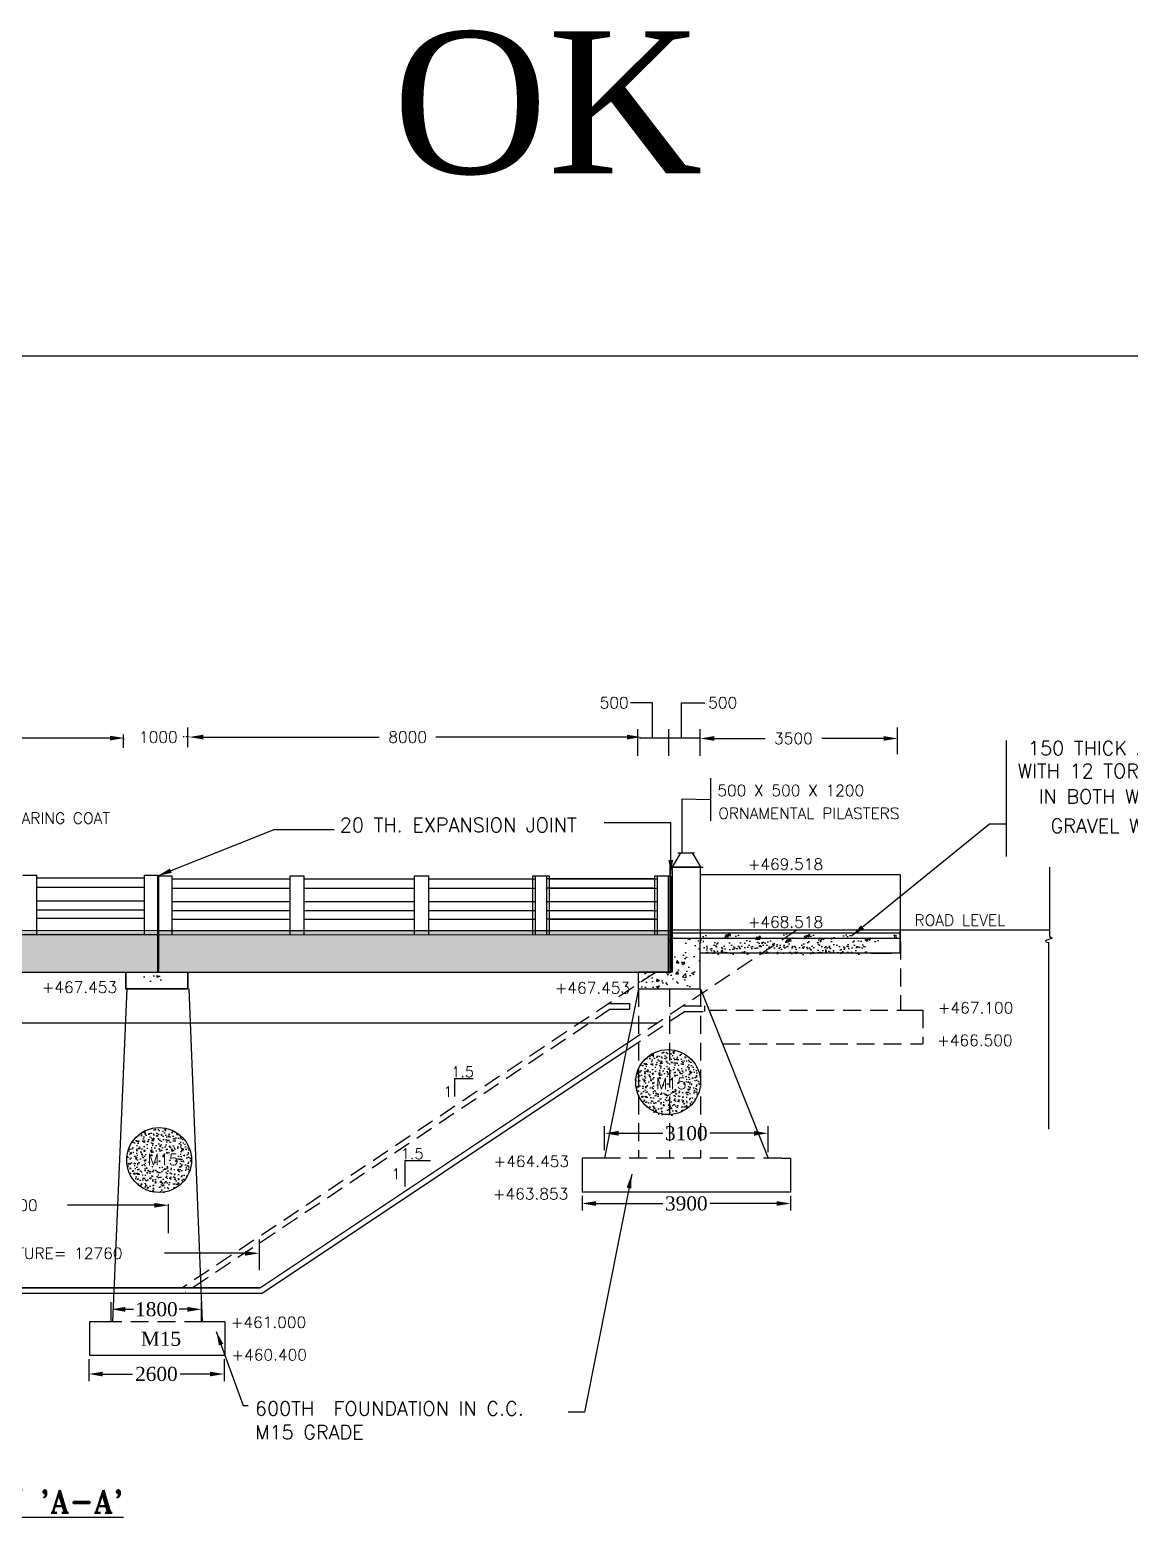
# Model space of a CAD drawing. Header units: inches. Extents: x -675 to 904, y 4 to 1354.
# Drawn here: x 357.7 to 552.8, y 1090.6 to 1354.3 of the extents above; entities that cross this region are included whole.
import ezdxf
from ezdxf.enums import TextEntityAlignment as Align

# ---------------------------------------------------------------- set-up
doc = ezdxf.new("R2010")
doc.units = ezdxf.units.IN
doc.header["$MEASUREMENT"] = 0
doc.linetypes.add('HIDDEN', pattern=[9.525, 6.35, -3.175])
doc.styles.add('ROMANS', font='romans')
doc.styles.add('ROMANT', font='romant')
doc.styles.get("Standard").update_dxf_attribs({"font": 'times.ttf'})
doc.styles.add('TIMES NEW ROMAN', font='times.ttf')
doc.dimstyles.new('ISO-25', dxfattribs={"dimtxt": 2.5, "dimasz": 2.5, "dimexe": 1.25, "dimexo": 0.625, "dimtad": 0, "dimtih": 1, "dimtoh": 1, "dimlfac": 100, "dimtxsty": 'TIMES NEW ROMAN', "dimcen": 2.5, "dimadec": 0, "dimazin": 0, "dimtfac": 1, "dimtmove": 0, "dimatfit": 3, "dimfxl": 1, "dimarcsym": 0})
doc.dimstyles.get("Standard").update_dxf_attribs({"dimtxt": 2.5, "dimasz": 0.18, "dimexe": 0.05, "dimexo": 0.0625, "dimgap": 0.04, "dimtad": 0, "dimdec": 4, "dimzin": 0, "dimdsep": 46, "dimtxsty": 'Standard', "dimcen": 0.09, "dimadec": 0, "dimazin": 0, "dimtfac": 1, "dimtdec": 4, "dimtofl": 0, "dimtmove": 0, "dimatfit": 3, "dimfxl": 1, "dimtolj": 1, "dimtzin": 0, "dimarcsym": 0})
doc.dimstyles.new('STANDARD$0', dxfattribs={"dimscale": 88.888889, "dimtxt": 0.02, "dimasz": 0.02, "dimexe": 0.1, "dimexo": 0.1, "dimgap": 0.04, "dimtad": 2, "dimdec": 0, "dimzin": 1, "dimdsep": 46, "dimtxsty": 'Standard', "dimcen": 0.09, "dimadec": 0, "dimazin": 0, "dimtfac": 1, "dimtdec": 4, "dimtofl": 0, "dimtmove": 0, "dimatfit": 3, "dimfxl": 1, "dimtolj": 1, "dimtzin": 1, "dimarcsym": 0})
pattern_1 = [(50, (18.5645, 432.899), (5.379451, -0.47064), [0.5625, -6.1875]), (355, (18.5645, 432.899), (-1.040635, 5.64144), [0.45, -4.95]), (100.4514, (19.013, 432.86), (4.33882, 5.170797), [0.47805, -5.258566]), (46.1842, (18.5645, 434.399), (8.00431, -1.241393), [0.84375, -9.28125]), (96.6356, (19.2315, 434.296), (7.00997, 7.305884), [0.71708, -7.88785]), (351.1842, (18.5645, 434.399), (7.009965, 7.30589), [0.675, -7.425]), (21, (19.3145, 434.024), (4.476803, -3.019642), [0.5625, -6.1875]), (326, (19.3145, 434.024), (1.824865, 5.438625), [0.45, -4.95]), (71.4514, (19.6876, 433.7725), (6.30167, 2.41898), [0.47805, -5.258566]), (37.5, (18.5645, 432.8991), (0.091199, 2.496704), [0, -4.89, 0, -5.025, 0, -4.96875]), (7.5, (18.5645, 432.899), (1.9730215, 2.958088), [0, -2.865, 0, -4.7775, 0, -1.89375]), (327.5, (16.892, 432.8991), (4.0036683, -0.1691615), [0, -1.875, 0, -5.85, 0, -7.7625]), (317.5, (16.142, 432.899), (4.373896, 0.750787), [0, -2.4375, 0, -3.885, 0, -5.5125])]

# ---------------------------------------------------------------- blocks, each defined once
blk = doc.blocks.new('*D53')
at = {"color": 0, "lineweight": -2, "transparency": 16777216}
for p, q in [((273.68, 1137.36), (287.99, 1137.36)), ((395.86, 1137.36), (381.56, 1137.36))]:
    blk.add_line(p, q, dxfattribs=at)
at = {"color": 0, "transparency": 16777216}
for points in [[(273.68, 1137.77), (273.68, 1136.94), (271.18, 1137.36)], [(395.86, 1137.77), (395.86, 1136.94), (398.36, 1137.36)]]:
    blk.add_solid(points, dxfattribs=at)
at = {"layer": 'Defpoints', "color": 0, "transparency": 16777216}
for p in [(271.18, 1137.36), (398.36, 1137.36), (398.36, 1137.36)]:
    blk.add_point(p, dxfattribs=at)
at = {"color": 0, "transparency": 16777216, "insert": (334.77, 1137.36), "char_height": 2, "attachment_point": 5, "style": 'ROMANS'}
blk.add_mtext('\\A1;BED WIDTH AT THE LOCATION OF THE STRUCTURE= 12760', dxfattribs=at)
blk = doc.blocks.new('*D64')
at = {"color": 0, "lineweight": -2, "transparency": 16777216}
for p, q in [((368.12, 1118.61), (368.12, 1114.71)), ((392.12, 1118.61), (392.12, 1114.71)), ((370.62, 1115.96), (375.91, 1115.96)), ((389.62, 1115.96), (384.33, 1115.96))]:
    blk.add_line(p, q, dxfattribs=at)
at = {"color": 0, "transparency": 16777216}
for points in [[(370.62, 1116.37), (370.62, 1115.54), (368.12, 1115.96)], [(389.62, 1116.37), (389.62, 1115.54), (392.12, 1115.96)]]:
    blk.add_solid(points, dxfattribs=at)
at = {"layer": 'Defpoints', "color": 0, "transparency": 16777216}
for p in [(368.12, 1119.23), (392.12, 1119.23), (392.12, 1115.96)]:
    blk.add_point(p, dxfattribs=at)
at = {"color": 0, "transparency": 16777216, "insert": (380.12, 1115.96), "char_height": 2.5, "attachment_point": 5, "style": 'TIMES NEW ROMAN'}
blk.add_mtext('2600', dxfattribs=at)
blk = doc.blocks.new('*D77')
at = {"color": 0, "lineweight": -2, "transparency": 16777216}
for p, q in [((385.93, 1228.99), (385.93, 1229.06)), ((388.43, 1228.88), (419.66, 1228.88)), ((463.59, 1228.88), (429.71, 1228.88)), ((466.09, 1228.74), (466.09, 1228.7))]:
    blk.add_line(p, q, dxfattribs=at)
at = {"color": 0, "transparency": 16777216}
for points in [[(388.43, 1229.29), (388.43, 1228.46), (385.93, 1228.88)], [(463.59, 1229.29), (463.59, 1228.46), (466.09, 1228.88)]]:
    blk.add_solid(points, dxfattribs=at)
at = {"layer": 'Defpoints', "color": 0, "transparency": 16777216}
for p in [(385.93, 1228.88), (466.09, 1228.92), (385.93, 1228.81)]:
    blk.add_point(p, dxfattribs=at)
at = {"color": 0, "transparency": 16777216, "insert": (424.69, 1228.88), "char_height": 2, "attachment_point": 5, "style": 'ROMANS'}
blk.add_mtext('\\A1;8000', dxfattribs=at)
blk = doc.blocks.new('*D78')
at = {"color": 0, "lineweight": -2, "transparency": 16777216}
for p, q in [((372.11, 1125.25), (372.11, 1128.68)), ((388.12, 1125.34), (388.12, 1128.68)), ((374.61, 1127.43), (376.08, 1127.43)), ((385.62, 1127.43), (384.15, 1127.43))]:
    blk.add_line(p, q, dxfattribs=at)
at = {"color": 0, "transparency": 16777216}
for points in [[(374.61, 1127.85), (374.61, 1127.01), (372.11, 1127.43)], [(385.62, 1127.85), (385.62, 1127.01), (388.12, 1127.43)]]:
    blk.add_solid(points, dxfattribs=at)
at = {"layer": 'Defpoints', "color": 0, "transparency": 16777216}
for p in [(388.12, 1127.43), (372.11, 1124.63), (388.12, 1124.72)]:
    blk.add_point(p, dxfattribs=at)
at = {"color": 0, "transparency": 16777216, "insert": (380.12, 1127.43), "char_height": 2.5, "attachment_point": 5, "style": 'TIMES NEW ROMAN'}
blk.add_mtext('1800', dxfattribs=at)
blk = doc.blocks.new('*D79')
at = {"color": 0, "lineweight": -2, "transparency": 16777216}
for p, q in [((294.81, 1228.81), (294.81, 1228.88)), ((297.31, 1228.7), (328.54, 1228.7)), ((371.9, 1228.7), (338.59, 1228.7)), ((374.4, 1228.56), (374.4, 1228.52))]:
    blk.add_line(p, q, dxfattribs=at)
at = {"color": 0, "transparency": 16777216}
for points in [[(297.31, 1229.11), (297.31, 1228.28), (294.81, 1228.7)], [(371.9, 1229.11), (371.9, 1228.28), (374.4, 1228.7)]]:
    blk.add_solid(points, dxfattribs=at)
at = {"layer": 'Defpoints', "color": 0, "transparency": 16777216}
for p in [(294.81, 1228.7), (294.81, 1228.63), (374.4, 1228.74)]:
    blk.add_point(p, dxfattribs=at)
at = {"color": 0, "transparency": 16777216, "insert": (333.57, 1228.7), "char_height": 2, "attachment_point": 5, "style": 'ROMANS'}
blk.add_mtext('\\A1;8000', dxfattribs=at)
blk = doc.blocks.new('*D80')
at = {"color": 0, "lineweight": -2, "transparency": 16777216}
for p, q in [((476.56, 1228.08), (476.56, 1228.81)), ((479.06, 1228.63), (488.09, 1228.63)), ((509.09, 1228.63), (498.14, 1228.63)), ((511.59, 1228.39), (511.59, 1228.81))]:
    blk.add_line(p, q, dxfattribs=at)
at = {"color": 0, "transparency": 16777216}
for points in [[(479.06, 1229.05), (479.06, 1228.22), (476.56, 1228.63)], [(509.09, 1229.05), (509.09, 1228.22), (511.59, 1228.63)]]:
    blk.add_solid(points, dxfattribs=at)
at = {"layer": 'Defpoints', "color": 0, "transparency": 16777216}
for p in [(476.56, 1227.9), (511.59, 1228.63), (511.59, 1228.21)]:
    blk.add_point(p, dxfattribs=at)
at = {"color": 0, "transparency": 16777216, "insert": (493.11, 1228.63), "char_height": 2, "attachment_point": 5, "style": 'ROMANS'}
blk.add_mtext('\\A1;3500', dxfattribs=at)
blk = doc.blocks.new('*D81')
at = {"color": 0, "lineweight": -2, "transparency": 16777216}
for p, q in [((287.27, 1140.93), (287.27, 1146.06)), ((289.77, 1145.88), (305.18, 1145.88)), ((379.77, 1145.88), (364.37, 1145.88)), ((382.27, 1140.93), (382.27, 1146.06))]:
    blk.add_line(p, q, dxfattribs=at)
at = {"color": 0, "transparency": 16777216}
for points in [[(289.77, 1146.29), (289.77, 1145.46), (287.27, 1145.88)], [(379.77, 1146.29), (379.77, 1145.46), (382.27, 1145.88)]]:
    blk.add_solid(points, dxfattribs=at)
at = {"layer": 'Defpoints', "color": 0, "transparency": 16777216}
for p in [(382.27, 1145.88), (287.27, 1140.75), (382.27, 1140.75)]:
    blk.add_point(p, dxfattribs=at)
at = {"color": 0, "transparency": 16777216, "insert": (334.77, 1145.88), "char_height": 2, "attachment_point": 5, "style": 'ROMANS'}
blk.add_mtext('\\A1;BED WIDTH OF THE CANAL = 10000', dxfattribs=at)
blk = doc.blocks.new('*D89')
at = {"color": 0, "lineweight": -2, "transparency": 16777216}
for p, q in [((459.61, 1155.65), (459.61, 1159.89)), ((462.11, 1158.64), (469.94, 1158.64)), ((486.11, 1158.64), (478.29, 1158.64)), ((488.61, 1155.28), (488.61, 1159.89))]:
    blk.add_line(p, q, dxfattribs=at)
at = {"color": 0, "transparency": 16777216}
for points in [[(462.11, 1159.06), (462.11, 1158.22), (459.61, 1158.64)], [(486.11, 1159.06), (486.11, 1158.22), (488.61, 1158.64)]]:
    blk.add_solid(points, dxfattribs=at)
at = {"layer": 'Defpoints', "color": 0, "transparency": 16777216}
for p in [(459.61, 1158.64), (459.61, 1155.02), (488.61, 1154.65)]:
    blk.add_point(p, dxfattribs=at)
at = {"color": 0, "transparency": 16777216, "insert": (474.11, 1158.64), "char_height": 2.5, "attachment_point": 5, "style": 'TIMES NEW ROMAN'}
blk.add_mtext('3100', dxfattribs=at)
blk = doc.blocks.new('*D90')
at = {"color": 0, "lineweight": -2, "transparency": 16777216}
for p, q in [((455.61, 1147.58), (455.61, 1144.94)), ((492.61, 1147.58), (492.61, 1144.94)), ((458.11, 1146.19), (469.94, 1146.19)), ((490.11, 1146.19), (478.29, 1146.19))]:
    blk.add_line(p, q, dxfattribs=at)
at = {"color": 0, "transparency": 16777216}
for points in [[(458.11, 1146.61), (458.11, 1145.77), (455.61, 1146.19)], [(490.11, 1146.61), (490.11, 1145.77), (492.61, 1146.19)]]:
    blk.add_solid(points, dxfattribs=at)
at = {"layer": 'Defpoints', "color": 0, "transparency": 16777216}
for p in [(455.61, 1148.21), (492.61, 1148.21), (455.61, 1146.19)]:
    blk.add_point(p, dxfattribs=at)
at = {"color": 0, "transparency": 16777216, "insert": (474.11, 1146.19), "char_height": 2.5, "attachment_point": 5, "style": 'TIMES NEW ROMAN'}
blk.add_mtext('3900', dxfattribs=at)

msp = doc.modelspace()

# ---------------------------------------------------------------- hatches: boundary and pattern name
h = msp.add_hatch()
h.set_pattern_fill('AR-CONC', color=256, scale=0.75, style=0)
h.set_pattern_definition(pattern_1)
edge = h.paths.add_edge_path()
edge.add_line((334.77329, 1187.23012), (465.84895, 1187.23012))
edge.add_line((466.0912, 1187.23012), (471.3912, 1187.23012))
edge.add_line((471.3912, 1194.73098), (471.3912, 1187.23012))
edge.add_line((471.3912, 1194.56429), (380.43335, 1194.56429))
edge.add_line((380.4336, 1194.59115), (334.77329, 1194.59115))
edge.add_line((204.19873, 1187.23012), (334.85096, 1187.23012))
edge.add_line((334.85096, 1194.6037), (289.31488, 1194.6037))
edge.add_line((198.63234, 1194.60373), (289.16119, 1194.60373))
edge.add_line((198.34744, 1187.23012), (203.93234, 1187.23012))
edge.add_line((204.19873, 1187.23012), (203.93234, 1187.23012))
edge.add_line((198.63234, 1194.83672), (198.63234, 1187.23012))
h = msp.add_hatch()
h.set_pattern_fill('AR-CONC', color=256, scale=0.75, style=0)
h.set_pattern_definition([(130, (650.982, 432.899), (-5.379451, -0.47064), [0.5625, -6.1875]), (185, (650.982, 432.899), (1.040635, 5.64144), [0.45, -4.95]), (79.5486, (650.534, 432.86), (-4.33882, 5.170797), [0.47805, -5.258566]), (133.8158, (650.982, 434.399), (-8.00431, -1.24139), [0.84375, -9.28125]), (83.3644, (650.315, 434.296), (-7.00997, 7.305884), [0.71708, -7.88785]), (188.8158, (650.982, 434.399), (-7.009965, 7.30589), [0.675, -7.425]), (159, (650.232, 434.024), (-4.476803, -3.019642), [0.5625, -6.1875]), (214, (650.232, 434.024), (-1.824865, 5.438625), [0.45, -4.95]), (108.5486, (649.859, 433.7725), (-6.30167, 2.41898), [0.47805, -5.258566]), (142.5, (650.982, 432.8991), (-0.091199, 2.496704), [0, -4.89, 0, -5.025, 0, -4.96875]), (172.5, (650.982, 432.899), (-1.9730215, 2.958088), [0, -2.865, 0, -4.7775, 0, -1.89375]), (212.5, (652.6546, 432.8991), (-4.0036683, -0.1691615), [0, -1.875, 0, -5.85, 0, -7.7625]), (222.5, (653.4046, 432.899), (-4.373896, 0.750787), [0, -2.4375, 0, -3.885, 0, -5.5125])])
edge = h.paths.add_edge_path()
edge.add_line((465.61425, 1184.22156), (471.19915, 1184.22156))
edge.add_line((465.61425, 1184.22156), (465.61425, 1187.23012))
edge.add_line((471.19915, 1187.23012), (465.61425, 1187.23012))
edge.add_line((471.19915, 1184.22156), (476.57486, 1184.22156))
edge.add_line((476.57486, 1184.22852), (476.57486, 1192.43642))
edge.add_line((476.61871, 1192.43642), (471.19915, 1192.43642))
edge.add_line((471.19915, 1192.43642), (471.19915, 1187.23012))
h = msp.add_hatch()
h.set_pattern_fill('AR-CONC', color=256, scale=0.75, style=0)
h.set_pattern_definition(pattern_1)
edge = h.paths.add_edge_path()
edge.add_line((471.5912, 1184.39931), (477.08129, 1184.39996))
edge.add_line((471.58624, 1184.39931), (466.0912, 1184.39851))
edge.add_line((466.0912, 1184.39851), (466.0912, 1187.23012))
edge.add_line((466.0912, 1187.23012), (471.3912, 1187.23012))
edge.add_line((471.5912, 1192.5341), (471.5912, 1187.23012))
edge.add_line((471.5912, 1187.23012), (471.3912, 1187.23012))
edge.add_line((477.08129, 1193.14116), (471.5912, 1193.14116))
edge.add_line((477.08129, 1187.91429), (477.08129, 1192.5341))
edge.add_line((477.08129, 1184.39996), (477.08129, 1188.1341))
h = msp.add_hatch()
h.set_pattern_fill('AR-CONC', color=256, scale=0.75, style=0)
h.set_pattern_definition([(50, (29.4196, 772.325), (5.37945, -0.47064), [0.5625, -6.1875]), (355, (29.4196, 772.325), (-1.040635, 5.64144), [0.45, -4.95]), (100.4514, (29.868, 772.2857), (4.33882, 5.170797), [0.47805, -5.258566]), (46.1842, (29.4196, 773.825), (8.00431, -1.24139), [0.84375, -9.28125]), (96.6356, (30.087, 773.7215), (7.00997, 7.30588), [0.71708, -7.88785]), (351.1842, (29.42, 773.825), (7.00996, 7.30589), [0.675, -7.425]), (21, (30.1696, 773.45), (4.476803, -3.019642), [0.5625, -6.1875]), (326, (30.1696, 773.45), (1.824865, 5.438625), [0.45, -4.95]), (71.4514, (30.5427, 773.1983), (6.30167, 2.41898), [0.47805, -5.258566]), (37.5, (29.4196, 772.325), (0.091199, 2.496704), [0, -4.89, 0, -5.025, 0, -4.96875]), (7.5, (29.4196, 772.325), (1.973022, 2.958088), [0, -2.865, 0, -4.7775, 0, -1.89375]), (327.5, (27.7471, 772.325), (4.003668, -0.1691615), [0, -1.875, 0, -5.85, 0, -7.7625]), (317.5, (26.997, 772.325), (4.373896, 0.750787), [0, -2.4375, 0, -3.885, 0, -5.5125])])
h.paths.add_polyline_path([(487.61425, 1192.35373), (489.86425, 1193.85373), (475.61425, 1193.85373), (475.61425, 1192.35373)])
h.paths.add_polyline_path([(489.86425, 1193.85373), (487.61425, 1192.35373), (510.61425, 1192.35373), (510.61425, 1193.85373)])
h = msp.add_hatch()
h.set_pattern_fill('AR-CONC', color=256, scale=0.75, style=0)
h.set_pattern_definition([(50, (29.8966, 772.5053), (5.37945, -0.47064), [0.5625, -6.1875]), (355, (29.8966, 772.5053), (-1.040635, 5.64144), [0.45, -4.95]), (100.4514, (30.345, 772.466), (4.33882, 5.170797), [0.47805, -5.258566]), (46.1842, (29.8966, 774.005), (8.00431, -1.24139), [0.84375, -9.28125]), (96.6356, (30.5636, 773.902), (7.00997, 7.30588), [0.71708, -7.88785]), (351.1842, (29.8966, 774.005), (7.00996, 7.30589), [0.675, -7.425]), (21, (30.6466, 773.6303), (4.476803, -3.019642), [0.5625, -6.1875]), (326, (30.6466, 773.6303), (1.824865, 5.438625), [0.45, -4.95]), (71.4514, (31.0196, 773.3787), (6.30167, 2.41898), [0.47805, -5.258566]), (37.5, (29.8966, 772.5053), (0.091199, 2.496704), [0, -4.89, 0, -5.025, 0, -4.96875]), (7.5, (29.8966, 772.5053), (1.973022, 2.958088), [0, -2.865, 0, -4.7775, 0, -1.89375]), (327.5, (28.224, 772.5053), (4.003668, -0.1691615), [0, -1.875, 0, -5.85, 0, -7.7625]), (317.5, (27.474, 772.5053), (4.373896, 0.750787), [0, -2.4375, 0, -3.885, 0, -5.5125])])
h.paths.add_polyline_path([(488.0912, 1192.5341), (490.3412, 1194.0341), (476.0912, 1194.0341), (476.0912, 1192.5341)])
h.paths.add_polyline_path([(490.3412, 1194.0341), (488.0912, 1192.5341), (511.0912, 1192.5341), (511.0912, 1194.0341)])
h = msp.add_hatch()
h.set_pattern_fill('AR-SAND', color=256, style=0)
h.set_pattern_definition([(142.5, (835.1135, 429.4833), (0.0629934, 1.9268238), [0, -1.52, 0, -1.7, 0, -1.625]), (172.5, (835.1135, 429.4833), (-1.769777, 2.822146), [0, -0.82, 0, -1.37, 0, -0.525]), (212.5, (836.3435, 429.4833), (-3.114142, 0.005659), [0, -0.5, 0, -1.8, 0, -2.35]), (222.5, (836.3435, 429.4833), (-3.006127, 0.8776756), [0, -0.25, 0, -1.18, 0, -1.35])])
h.paths.add_polyline_path([(476.33593, 1190.55695), (476.32102, 1192.80695), (505.81025, 1192.80695), (505.81025, 1191.97427), (505.81025, 1190.55695)])
h = msp.add_hatch()
h.set_pattern_fill('AR-SAND', color=256, style=0)
h.set_pattern_definition([(37.5, (-74.5588, 429.2577), (-0.0629934, 1.9268238), [0, -1.52, 0, -1.7, 0, -1.625]), (7.5, (-74.5588, 429.2577), (1.769777, 2.822146), [0, -0.82, 0, -1.37, 0, -0.525]), (327.5, (-75.7888, 429.2577), (3.114142, 0.005659), [0, -0.5, 0, -1.8, 0, -2.35]), (317.5, (-75.7888, 429.2577), (3.0061266, 0.8776756), [0, -0.25, 0, -1.18, 0, -1.35])])
h.paths.add_polyline_path([(477.29263, 1192.05733), (477.29263, 1190.2486), (506.80255, 1190.2486), (506.80255, 1191.7486), (506.80255, 1192.05733)])
h = msp.add_hatch()
h.set_pattern_fill('AR-CONC', color=256, style=0)
h.set_pattern_definition([(130, (650.982, 387.1027), (-7.1726, -0.62752), [0.75, -8.25]), (185, (650.982, 387.103), (1.387513, 7.52192), [0.6, -6.6]), (79.5486, (650.3844, 387.0504), (-5.785094, 6.894395), [0.6374, -7.01142]), (133.8158, (650.982, 389.103), (-10.67241, -1.65519), [1.125, -12.375]), (83.3644, (650.093, 388.965), (-9.34663, 9.74118), [0.9561, -10.51713]), (188.8158, (650.982, 389.103), (-9.34662, 9.74119), [0.9, -9.9]), (159, (649.982, 388.6027), (-5.96907, -4.02619), [0.75, -8.25]), (214, (649.982, 388.603), (-2.43315, 7.2515), [0.6, -6.6]), (108.5486, (649.485, 388.267), (-8.402226, 3.225305), [0.6374, -7.01142]), (142.5, (650.982, 387.1027), (-0.1215986, 3.3289385), [0, -6.52, 0, -6.7, 0, -6.625]), (172.5, (650.982, 387.1027), (-2.630695, 3.944117), [0, -3.82, 0, -6.37, 0, -2.525]), (212.5, (653.212, 387.1027), (-5.338224, -0.225549), [0, -2.5, 0, -7.8, 0, -10.35]), (222.5, (654.212, 387.1027), (-5.831862, 1.00105), [0, -3.25, 0, -5.18, 0, -7.35])])
h.paths.add_polyline_path([(507.01381, 1193.83942), (511.44991, 1193.83942), (511.44991, 1192.53352), (507.01381, 1192.53352)])
h = msp.add_hatch()
h.set_pattern_fill('AR-CONC', color=256, scale=0.5, style=0)
h.set_pattern_definition([(130, (578.4348, 771.9203), (-3.5863, -0.31376), [0.375, -4.125]), (185, (578.4348, 771.9203), (0.693757, 3.76096), [0.3, -3.3]), (79.5486, (578.136, 771.894), (-2.892547, 3.447198), [0.3187, -3.50571]), (133.8158, (578.435, 772.9203), (-5.336205, -0.827595), [0.5625, -6.1875]), (83.3644, (577.99, 772.8513), (-4.673314, 4.87059), [0.47805, -5.258565]), (188.8158, (578.435, 772.9203), (-4.67331, 4.87059), [0.45, -4.95]), (159, (577.9348, 772.6703), (-2.984535, -2.013094), [0.375, -4.125]), (214, (577.9348, 772.6703), (-1.216577, 3.62575), [0.3, -3.3]), (108.5486, (577.686, 772.5025), (-4.201113, 1.612652), [0.3187, -3.50571]), (142.5, (578.4348, 771.9203), (-0.0607993, 1.6644693), [0, -3.26, 0, -3.35, 0, -3.3125]), (172.5, (578.4348, 771.9203), (-1.315348, 1.9720586), [0, -1.91, 0, -3.185, 0, -1.2625]), (212.5, (579.5498, 771.9203), (-2.669112, -0.1127744), [0, -1.25, 0, -3.9, 0, -5.175]), (222.5, (580.0498, 771.9203), (-2.915931, 0.500525), [0, -1.625, 0, -2.59, 0, -3.675])])
edge = h.paths.add_edge_path()
edge.add_ellipse((379.62974, 1186.14853), major_axis=(2.4728, 0), ratio=0.340411938, start_angle=0, end_angle=360, ccw=False)
h = msp.add_hatch()
h.set_pattern_fill('AR-CONC', color=256, scale=0.01, style=0)
h.set_pattern_definition([(130, (1187.0477, -741.859), (-1.8218467, -0.1593909), [0.1905, -2.0955]), (185, (1187.0477, -741.859), (0.3524283, 1.9105664), [0.1524, -1.6764]), (79.549, (1186.8959, -741.8723), (-1.469425, 1.7511669), [0.1619, -1.7809]), (133.8158, (1187.0477, -741.351), (-2.7107904, -0.4204233), [0.28575, -3.14325]), (83.3644, (1186.8218, -741.386), (-2.3740423, 2.4742556), [0.24285, -2.67135]), (188.816, (1187.0477, -741.351), (-2.374046, 2.474251), [0.2286, -2.5146]), (159, (1186.7937, -741.478), (-1.5161488, -1.0226552), [0.1905, -2.0955]), (214, (1186.7937, -741.478), (-0.6180203, 1.8418797), [0.1524, -1.6764]), (108.5486, (1186.6674, -741.5632), (-2.1341649, 0.8192286), [0.1619, -1.7809]), (142.5, (1187.0477, -741.859), (-0.03088603, 0.84555039), [0, -1.65608, 0, -1.7018, 0, -1.68275]), (172.5, (1187.0477, -741.859), (-0.66819663, 1.00180575), [0, -0.97028, 0, -1.61798, 0, -0.64135]), (212.5, (1187.6141, -741.859), (-1.35590595, -0.05728744), [0, -0.635, 0, -1.9812, 0, -2.6289]), (222.5, (1187.8681, -741.859), (-1.4812918, 0.2542649), [0, -0.8255, 0, -1.31572, 0, -1.8669])])
h.paths.add_polyline_path([(464.98409, 1167.57379, -1), (476.48791, 1167.57379, -1)])
h.paths.add_polyline_path([(474.23282, 1166.15314), (467.80425, 1166.15314), (467.80425, 1169.15314), (474.23282, 1169.15314)], flags=24)
h = msp.add_hatch()
h.set_pattern_fill('AR-CONC', color=256, scale=0.01, style=0)
h.set_pattern_definition([(130, (1096.9147, -755.5367), (-1.8218467, -0.1593909), [0.1905, -2.0955]), (185, (1096.9147, -755.5367), (0.3524283, 1.9105664), [0.1524, -1.6764]), (79.549, (1096.7628, -755.55), (-1.469425, 1.7511669), [0.1619, -1.7809]), (133.8158, (1096.9147, -755.0287), (-2.7107904, -0.4204233), [0.28575, -3.14325]), (83.3644, (1096.6888, -755.0637), (-2.3740423, 2.4742556), [0.24285, -2.67135]), (188.816, (1096.9147, -755.0287), (-2.374046, 2.474251), [0.2286, -2.5146]), (159, (1096.6607, -755.1557), (-1.5161488, -1.0226552), [0.1905, -2.0955]), (214, (1096.6607, -755.1557), (-0.6180203, 1.8418797), [0.1524, -1.6764]), (108.5486, (1096.5343, -755.2409), (-2.1341649, 0.8192286), [0.1619, -1.7809]), (142.5, (1096.91465, -755.5367), (-0.03088603, 0.84555039), [0, -1.65608, 0, -1.7018, 0, -1.68275]), (172.5, (1096.91465, -755.5367), (-0.66819663, 1.00180575), [0, -0.97028, 0, -1.61798, 0, -0.64135]), (212.5, (1097.4811, -755.5367), (-1.35590595, -0.05728744), [0, -0.635, 0, -1.9812, 0, -2.6289]), (222.5, (1097.7351, -755.5367), (-1.4812918, 0.2542649), [0, -0.8255, 0, -1.31572, 0, -1.8669])])
h.paths.add_polyline_path([(386.35485, 1153.8961, 1), (374.85103, 1153.8961, 1)])
h.paths.add_polyline_path([(378.43309, 1152.47544), (384.86166, 1152.47544), (384.86166, 1155.47544), (378.43309, 1155.47544)], flags=24)

# ---------------------------------------------------------------- linework, layer by layer
for p, q in [((903.5301, 1296.38321), (8.5301, 1296.38321)), ((374.28827, 1226.9445), (374.28827, 1229.31001)), ((384.9828, 1228.8427), (384.9828, 1229.05347)), ((385.43363, 1228.8427), (385.43363, 1229.05347)), ((385.63208, 1230.59545), (385.63208, 1227.06708)), ((465.49141, 1225.53709), (465.49141, 1230.28845)), ((471.02434, 1225.53709), (471.02434, 1230.28845)), ((476.55981, 1225.53709), (476.55981, 1230.26813)), ((511.58954, 1225.84638), (511.58954, 1230.57741)), ((476.55981, 1228.7026), (465.80092, 1228.7026)), ((530.83599, 1228.29026), (530.83599, 1207.687)), ((478.42528, 1221.58311), (478.42528, 1214.05493)), ((466.16212, 1213.65352), (459.52018, 1213.65352)), ((473.0912, 1208.34184), (471.5912, 1205.81429)), ((472.61425, 1208.38129), (475.13103, 1208.38129)), ((473.0912, 1208.34184), (475.58129, 1208.34184)), ((475.13103, 1208.38129), (476.63103, 1205.85373)), ((471.11425, 1205.85373), (476.62027, 1205.85373)), ((471.19472, 1205.83861), (471.19472, 1193.55808)), ((471.5912, 1205.81429), (471.5912, 1192.76741)), ((471.5912, 1205.81429), (477.08129, 1205.81429)), ((476.58954, 1205.85373), (476.58954, 1192.43642)), ((538.50224, 1205.83792), (538.50224, 1193.52053)), ((356.40575, 1204.42229), (358.90575, 1204.42229)), ((358.90575, 1193.97229), (358.90575, 1204.42229)), ((358.90575, 1203.9115), (378.0336, 1203.9115)), ((378.0336, 1204.42229), (380.4336, 1204.42229)), ((378.0336, 1193.97229), (378.0336, 1204.42229)), ((380.34766, 1193.81477), (380.34766, 1204.26477)), ((380.34766, 1187.19068), (380.34766, 1204.25398)), ((380.43335, 1187.19068), (380.43335, 1204.26429)), ((380.43335, 1204.26429), (382.93335, 1204.26429)), ((380.4336, 1204.20249), (380.4336, 1187.11839)), ((380.54766, 1187.19104), (380.54766, 1204.25398)), ((380.54766, 1193.80398), (380.54766, 1204.25398)), ((382.93335, 1193.81429), (382.93335, 1204.26429)), ((382.93335, 1203.7535), (403.82552, 1203.7535)), ((403.82552, 1204.26429), (406.32552, 1204.26429)), ((403.82552, 1193.81429), (403.82552, 1204.26429)), ((406.32552, 1193.81429), (406.32552, 1204.26429)), ((406.32552, 1203.7535), (425.91228, 1203.7535)), ((425.91228, 1204.26429), (428.41228, 1204.26429)), ((425.91228, 1193.81429), (425.91228, 1204.26429)), ((428.41228, 1193.81429), (428.41228, 1204.26429)), ((428.41228, 1203.7535), (447.36336, 1203.7535)), ((446.88641, 1193.85373), (446.88641, 1204.30373)), ((446.88641, 1204.30373), (449.38641, 1204.30373)), ((447.36336, 1204.26429), (449.86336, 1204.26429)), ((447.36336, 1193.81429), (447.36336, 1204.26429)), ((449.38641, 1193.85373), (449.38641, 1204.30373)), ((449.38641, 1203.79294), (468.51425, 1203.79294)), ((449.86336, 1193.81429), (449.86336, 1204.26429)), ((449.86336, 1203.7535), (468.9912, 1203.7535)), ((468.51425, 1193.85373), (468.51425, 1204.30373)), ((468.51425, 1204.30373), (470.91425, 1204.30373)), ((468.9912, 1204.26429), (471.3912, 1204.26429)), ((468.9912, 1193.81429), (468.9912, 1204.26429)), ((470.91425, 1204.30373), (470.91425, 1195.20469)), ((471.3912, 1204.26429), (471.3912, 1194.84184)), ((512.05941, 1204.46049), (476.58954, 1204.46049)), ((512.08129, 1190.59283), (512.08129, 1204.46049)), ((358.90575, 1202.2615), (378.0336, 1202.2615)), ((358.90575, 1199.8615), (378.0336, 1199.8615)), ((382.93335, 1202.1035), (403.82552, 1202.1035)), ((406.32552, 1202.1035), (425.91228, 1202.1035)), ((428.41228, 1202.1035), (447.36336, 1202.1035)), ((449.38641, 1202.14294), (468.51425, 1202.14294)), ((449.86336, 1202.1035), (468.9912, 1202.1035)), ((378.0336, 1198.2115), (358.90575, 1198.2115)), ((382.93335, 1199.7035), (403.82552, 1199.7035)), ((403.82552, 1198.0535), (382.93335, 1198.0535)), ((406.32552, 1199.7035), (425.91228, 1199.7035)), ((425.91228, 1198.0535), (406.32552, 1198.0535)), ((428.41228, 1199.7035), (447.36336, 1199.7035)), ((447.36336, 1198.0535), (428.41228, 1198.0535)), ((449.38641, 1199.74294), (468.51425, 1199.74294)), ((468.51425, 1198.09294), (449.38641, 1198.09294)), ((449.86336, 1199.7035), (468.9912, 1199.7035)), ((468.9912, 1198.0535), (449.86336, 1198.0535)), ((378.0336, 1196.7115), (358.90575, 1196.7115)), ((403.82552, 1196.5535), (382.93335, 1196.5535)), ((425.91228, 1196.5535), (406.32552, 1196.5535)), ((447.36336, 1196.5535), (428.41228, 1196.5535)), ((468.51425, 1196.59294), (449.38641, 1196.59294)), ((468.9912, 1196.5535), (449.86336, 1196.5535)), ((470.91425, 1195.20469), (470.91425, 1194.83672)), ((470.91425, 1194.83672), (470.91425, 1187.23012)), ((538.50224, 1194.65085), (471.19472, 1194.65085)), ((471.3912, 1194.73098), (471.3912, 1194.84184)), ((471.3912, 1194.73098), (471.3912, 1187.23012)), ((380.14766, 1193.80398), (380.34766, 1193.80398)), ((380.23335, 1193.81429), (380.34766, 1193.80398)), ((380.46197, 1193.81429), (380.34766, 1193.80398)), ((380.54766, 1193.80398), (380.34766, 1193.80398)), ((471.19915, 1193.66374), (471.19915, 1192.93336)), ((471.19915, 1192.43642), (471.19915, 1192.93336)), ((471.19915, 1192.43642), (471.19915, 1187.23012)), ((477.01131, 1194.11964), (471.52123, 1194.11964)), ((477.08129, 1193.14116), (471.5912, 1193.14116)), ((471.5912, 1192.76741), (471.5912, 1192.5341)), ((471.5912, 1192.5341), (471.5912, 1187.23012)), ((476.57486, 1184.22852), (476.57486, 1192.43642)), ((511.98944, 1194.13034), (477.01131, 1194.13034)), ((512.05941, 1193.15186), (477.08129, 1193.15186)), ((477.08129, 1192.74611), (477.08129, 1192.5341)), ((512.05941, 1190.59283), (512.05941, 1194.46049)), ((538.98643, 1193.22767), (537.74403, 1192.73992)), ((537.74403, 1192.65425), (538.32955, 1192.40788)), ((538.32955, 1192.49356), (538.32955, 1159.35286)), ((538.50224, 1193.52053), (538.98643, 1193.22767)), ((511.59618, 1190.59283), (476.52267, 1190.59283)), ((512.08129, 1190.59283), (477.08129, 1190.59283)), ((506.8245, 1190.59283), (510.5079, 1190.59283)), ((334.77329, 1187.23012), (465.84895, 1187.23012)), ((374.71403, 1184.20536), (374.71403, 1187.18655)), ((374.77329, 1184.23548), (374.77329, 1187.23012)), ((385.71403, 1184.23548), (385.71403, 1187.23012)), ((385.77329, 1184.20536), (385.77329, 1187.18655)), ((465.34786, 1187.23012), (465.61425, 1187.23012)), ((465.61425, 1184.22156), (465.61425, 1187.23012)), ((471.19915, 1187.23012), (465.61425, 1187.23012)), ((465.84895, 1187.23012), (466.0912, 1187.23012)), ((466.0912, 1187.23012), (471.3912, 1187.23012)), ((467.65843, 1188.698), (467.65843, 1188.698)), ((471.5912, 1187.23012), (471.3912, 1187.23012)), ((374.86936, 1184.23548), (372.30946, 1125.1973)), ((374.71403, 1184.23548), (385.71403, 1184.23548)), ((385.77329, 1184.23548), (374.77329, 1184.23548)), ((385.86936, 1184.23548), (388.23845, 1125.23012)), ((465.61425, 1184.22156), (459.61425, 1154.20545)), ((465.61425, 1184.22156), (471.19915, 1184.22156)), ((465.61425, 1184.22156), (471.19915, 1184.22156)), ((471.19915, 1184.22156), (476.57486, 1184.22156)), ((471.19915, 1184.22156), (476.57486, 1184.22156)), ((476.61425, 1184.22156), (488.61425, 1154.20545)), ((464.03596, 1181.62201), (464.03596, 1180.62201)), ((465.29929, 1182.67194), (465.29929, 1182.67194)), ((477.31303, 1181.25245), (477.31303, 1180.25245)), ((512.08129, 1180.47085), (516.08129, 1180.47085)), ((338.60096, 1178.23012), (469.07329, 1178.23012)), ((463.50741, 1174.51953), (398.57329, 1131.23012)), ((463.20224, 1173.11424), (398.87607, 1130.23012)), ((424.17113, 1153.80656), (428.74983, 1153.84222)), ((424.17113, 1153.80656), (424.17113, 1149.20769)), ((459.61425, 1154.20545), (455.61425, 1154.20545)), ((455.61425, 1154.20545), (455.61425, 1148.20545)), ((490.9869, 1154.20545), (492.61425, 1154.20545)), ((492.61425, 1154.20545), (492.61425, 1148.20545)), ((492.61425, 1148.20545), (455.61425, 1148.20545)), ((398.36419, 1139.80649), (398.36419, 1134.38208)), ((398.87607, 1130.23012), (270.67052, 1130.23012)), ((334.77329, 1131.23012), (398.52329, 1131.23012)), ((398.36419, 1131.23012), (334.85096, 1131.23012)), ((372.30946, 1125.1973), (368.27274, 1125.19066)), ((368.27274, 1125.19066), (368.27274, 1119.23012)), ((392.27274, 1125.23012), (388.23845, 1125.23012)), ((392.27274, 1125.23012), (392.27274, 1119.23012)), ((392.27274, 1119.23012), (368.27274, 1119.23012))]:
    msp.add_line(p, q)
at = {"linetype": 'HIDDEN', "ltscale": 0.5}
for p, q in [((493.70439, 1194.65085), (463.50741, 1174.51953)), ((512.08129, 1192.62184), (512.08129, 1180.47085)), ((468.74187, 1187.23012), (384.74187, 1131.23012)), ((465.61425, 1184.22156), (465.61425, 1154.20545)), ((471.11425, 1184.22156), (471.11425, 1154.20545)), ((476.61425, 1184.22156), (476.61425, 1154.20545)), ((460.63248, 1180.62201), (385.29657, 1130.39807)), ((473.90956, 1180.25245), (463.20224, 1173.11424)), ((473.60678, 1181.25245), (477.31303, 1181.25245)), ((473.90956, 1180.25245), (477.31303, 1180.25245)), ((478.11373, 1180.47085), (512.08129, 1180.47085)), ((516.08129, 1180.47085), (516.08129, 1174.47085)), ((480.51244, 1174.47085), (516.08129, 1174.47085)), ((432.96657, 1168.32354), (437.54527, 1168.3592)), ((432.96657, 1168.32354), (432.96657, 1163.72467)), ((433.12191, 1168.32354), (437.70061, 1168.3592)), ((490.9869, 1154.20545), (459.61425, 1154.20545)), ((388.27274, 1125.22355), (372.27274, 1125.19723))]:
    msp.add_line(p, q, dxfattribs=at)
at = {"linetype": 'HIDDEN'}
for p, q in [((460.32971, 1181.62201), (464.03596, 1181.62201)), ((460.63248, 1180.62201), (464.03596, 1180.62201))]:
    msp.add_line(p, q, dxfattribs=at)
at = {"flags": 128}
for points in [[(380.4336, 1194.59115, 0.2, 0.2, 0), (334.77329, 1194.59115, 0.2, 0.2, 0)], [(471.3912, 1194.56429, 0.2, 0.2, 0), (380.43335, 1194.56429, 0.2, 0.2, 0)]]:
    msp.add_lwpolyline(points, format="xyseb", dxfattribs=at)
at = {"const_width": 0.2, "flags": 128}
for points in [[(380.4336, 1193.84115), (334.77329, 1193.84115)], [(471.3912, 1193.81429), (380.43335, 1193.81429)]]:
    msp.add_lwpolyline(points, dxfattribs=at)
for centre in [(470.88065, 1167.71175), (380.60294, 1153.8961)]:
    msp.add_circle(centre, 5.75191)

# ---------------------------------------------------------------- texts
at = {"style": 'ROMANS'}
for s, height, p in [('500', 2, (458.73385, 1233.97075)), ('500', 2, (477.99026, 1233.97075)), ('150 THICK APPROACH SLAB IN CC M-30 GRADE', 2.5, (534.71287, 1225.66961)), ('WITH 12 TOR AT 150 C/C ON TOP AND BOTTOM', 2.5, (532.85499, 1221.62199)), ('500 X 500 X 1200', 2, (479.60255, 1218.40916)), ('IN BOTH WAYS OVER 225 TH WELL COMPACTED', 2.5, (536.59318, 1217.10499)), ('ORNAMENTAL PILASTERS', 2, (479.77936, 1214.36154)), ('75 AV. THICK  WEARING COAT', 2, (332.13411, 1213.49304)), ('GRAVEL WITH 50-100-50 TH WEARING COAT IN', 2.5, (538.71268, 1211.91358)), ('+469.518', 2, (485.00288, 1205.34068)), (' ROAD LEVEL', 2, (513.21566, 1195.41916)), ('+468.518', 2, (485.00288, 1195.0905)), ('+467.453', 2, (359.7975, 1183.52433)), ('+467.453', 2, (450.7724, 1183.40184)), ('+467.100', 2, (518.73165, 1179.87797)), ('+466.500', 2, (518.60599, 1174.10497)), ('M15 ', 2, (468.6852, 1166.45961)), ('1.5', 1.875, (423.4762, 1154.07631)), ('M15 ', 2, (378.55214, 1152.97544)), ('1', 1.875, (421.80276, 1150.51424)), ('+464.453', 2, (439.94182, 1152.66875)), ('+463.853', 2, (439.81615, 1146.89576)), ('+461.000', 2, (393.32225, 1124.12856)), ('+460.400', 2, (393.44791, 1118.35556))]:
    msp.add_text(s, height=height, dxfattribs=at).set_placement(p)
at = {"linetype": 'HIDDEN', "ltscale": 0.5, "style": 'ROMANS'}
for s, p in [('1.5', (432.42698, 1168.59329)), ('1', (431.06803, 1165.07303))]:
    msp.add_text(s, height=1.875, dxfattribs=at).set_placement(p)
at = {"style": 'ROMANT'}
msp.add_text("%%uSECTIONAL ELEVATION ON 'A-A'", height=4, dxfattribs=at).set_placement((328.28277, 1091.37022), align=Align.CENTER)
at = {"color": 1, "insert": (449.51959, 1353.99007), "char_height": 25.2, "width": 1080, "attachment_point": 2}
msp.add_mtext('OK', dxfattribs=at)
at = {"insert": (380.46519, 1228.87347), "char_height": 2, "attachment_point": 5, "style": 'ROMANS'}
msp.add_mtext('\\A1;1000', dxfattribs=at)
at = {"char_height": 2.5, "attachment_point": 1, "style": 'ROMANS'}
for s, insert, width in [(' 20 TH. EXPANSION JOINT', (410.93876, 1214.54246), 80), ('600TH  FOUNDATION IN C.C. \\PM15 GRADE ', (397.60549, 1111.0808), 100)]:
    msp.add_mtext(s, dxfattribs=dict(at, insert=insert, width=width))
at = {"insert": (384.4975, 1123.45924), "char_height": 2.5, "width": 200, "attachment_point": 3}
msp.add_mtext(' M15', dxfattribs=at)

# ---------------------------------------------------------------- dimensions: what is measured, and where the dimension line sits
for base, p1, p2, picture, middle in [((294.81488, 1228.69698), (374.40177, 1228.73735), (294.81488, 1228.63048), '*D79', (333.56685, 1228.69698)), ((385.93335, 1228.87738), (466.0912, 1228.91774), (385.93335, 1228.81087), '*D77', (424.68532, 1228.87738))]:
    dim = msp.add_linear_dim(base=base, p1=p1, p2=p2, text='8000', dimstyle='STANDARD$0', override={"dimscale": 1, "dimtxt": 2, "dimasz": 2.5, "dimexe": 0.18, "dimexo": 0.18, "dimgap": 1.5, "dimtad": 0, "dimlfac": 100, "dimzin": 0, "dimtxsty": 'ROMANS', "dimtdec": 0, "dimtmove": 1, "dimatfit": 1, "dimtzin": 0})
    dim.commit()
    dim.dimension.update_dxf_attribs({"geometry": picture, "text_midpoint": middle, "dimtype": 160})
dim = msp.add_linear_dim(base=(511.58954, 1228.63346), p1=(476.55981, 1227.90261), p2=(511.58954, 1228.2119), angle=180, text='3500', dimstyle='STANDARD$0', override={"dimscale": 1, "dimtxt": 2, "dimasz": 2.5, "dimexe": 0.18, "dimexo": 0.18, "dimgap": 1.5, "dimtad": 0, "dimlfac": 100, "dimzin": 0, "dimtxsty": 'ROMANS', "dimtdec": 0, "dimtmove": 1, "dimatfit": 1, "dimtzin": 0})
dim.commit()
dim.dimension.update_dxf_attribs({"geometry": '*D80', "text_midpoint": (493.11292, 1228.63346), "dimtype": 160})
for base, p1, p2, text, picture, middle in [((459.61425, 1158.6413), (488.61425, 1154.65374), (459.61425, 1155.02049), '3100', '*D89', (474.11425, 1158.6413)), ((455.61425, 1146.18858), (492.61425, 1148.20545), (455.61425, 1148.20545), '3900', '*D90', (474.11425, 1146.18858))]:
    dim = msp.add_linear_dim(base=base, p1=p1, p2=p2, angle=180, text=text, dimstyle='ISO-25')
    dim.commit()
    dim.dimension.update_dxf_attribs({"geometry": picture, "text_midpoint": middle})
for base, p1, p2, text, picture, middle in [((382.27329, 1145.87795), (287.27329, 1140.75068), (382.27329, 1140.75068), 'BED WIDTH OF THE CANAL = 10000', '*D81', (334.77329, 1145.87795)), ((398.36419, 1137.35704), (271.1824, 1137.35704), (398.36419, 1137.35704), 'BED WIDTH AT THE LOCATION OF THE STRUCTURE= 12760', '*D53', (334.77329, 1137.35704))]:
    dim = msp.add_linear_dim(base=base, p1=p1, p2=p2, text=text, dimstyle='STANDARD$0', override={"dimscale": 1, "dimtxt": 2, "dimasz": 2.5, "dimexe": 0.18, "dimexo": 0.18, "dimgap": 1.5, "dimtad": 0, "dimlfac": 100, "dimzin": 0, "dimtxsty": 'ROMANS', "dimtdec": 0, "dimtmove": 2, "dimatfit": 1, "dimtzin": 0})
    dim.commit()
    dim.dimension.update_dxf_attribs({"geometry": picture, "text_midpoint": middle})
for base, p1, p2, text, picture, middle in [((388.1174, 1127.43118), (372.11431, 1124.62557), (388.1174, 1124.71958), '1800', '*D78', (380.11585, 1127.43118)), ((392.1174, 1115.95505), (368.1174, 1119.23012), (392.1174, 1119.23012), '2600', '*D64', (380.1174, 1115.95505))]:
    dim = msp.add_linear_dim(base=base, p1=p1, p2=p2, text=text, dimstyle='ISO-25')
    dim.commit()
    dim.dimension.update_dxf_attribs({"geometry": picture, "text_midpoint": middle})

# ---------------------------------------------------------------- leaders
for points, dimstyle, override in [([(468.12443, 1228.7026), (468.12443, 1234.92441), (464.20183, 1234.92441)], 'Standard', {"dimgap": 1.5, "dimtad": 0}), ([(473.2357, 1228.7026), (473.2357, 1234.92441), (477.39603, 1234.92441)], 'Standard', {"dimgap": 1.5, "dimtad": 0}), ([(473.36425, 1208.38129), (473.36425, 1217.91741), (478.42528, 1217.81902)], 'Standard', {"dimgap": 1.5, "dimtad": 0}), ([(471.35124, 1204.59004), (471.35124, 1213.65352), (466.16212, 1213.65352)], 'ISO-25', {"dimgap": 0.625, "dimtad": 0}), ([(503.41956, 1193.6135), (527.86301, 1213.47018), (530.83599, 1213.47018)], 'ISO-25', {"dimgap": 0.625, "dimtad": 0}), ([(464.41737, 1151.37964), (456.07519, 1109.17215), (453.16205, 1109.17215)], 'ISO-25', {"dimgap": 0.625, "dimtad": 0}), ([(390.74172, 1123.52832), (395.49019, 1110.37436), (396.41341, 1110.37436)], 'ISO-25', {"dimgap": 0.625, "dimtad": 0})]:
    msp.add_leader(points, dimstyle=dimstyle, override=override)
msp.add_leader([(380.34766, 1204.26477), (401.01629, 1212.46789), (411.62325, 1212.46789)], dimstyle='ISO-25')

doc.saveas('drawing.dxf')
